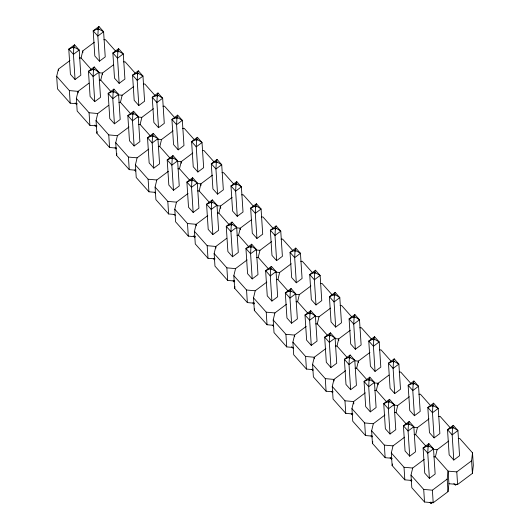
<?xml version="1.0" encoding="UTF-8"?>
<svg xmlns="http://www.w3.org/2000/svg" width="530" height="530" viewBox="0 0 530 530"><rect width="100%" height="100%" fill="white"/><g stroke="black" fill="none" stroke-linecap="round" stroke-linejoin="round"><path stroke-width="0.79" d="M74.544 44.792L73.928 46.607L74.644 47.408L79.195 50.025L73.431 54.345L68.781 49.111L73.047 47.269L73.756 48.071L73.431 54.345L75.055 79.507L80.825 75.187L79.195 50.025L74.544 44.792L68.781 49.111L70.41 74.273L75.055 79.507M94.227 66.946L93.611 68.761L98.878 72.179L93.114 76.505L88.464 71.272L92.73 69.423L93.446 70.232L93.114 76.505L94.744 101.667L100.508 97.341L98.878 72.179L94.227 66.946L88.464 71.272L90.093 96.433L94.744 101.667M98.951 26.5L98.335 28.315L99.05 29.117L103.602 31.734L97.838 36.053L93.187 30.82L97.454 28.978L98.163 29.779L97.838 36.053L99.461 61.215L105.225 56.895L103.602 31.734L98.951 26.5L93.187 30.82L94.81 55.981L99.461 61.215M113.917 89.106L113.301 90.922L114.01 91.723L118.568 94.34L112.797 98.659L108.153 93.426L112.413 91.584L113.128 92.386L112.797 98.659L114.427 123.821L120.191 119.502L118.568 94.34L113.917 89.106L108.153 93.426L109.776 118.587L114.427 123.821M118.634 48.654L118.018 50.476L118.733 51.278L123.285 53.894L117.521 58.214L112.87 52.98L117.137 51.138L117.845 51.94L117.521 58.214L119.151 83.376L124.914 79.056L123.285 53.894L118.634 48.654L112.87 52.98L114.5 78.142L119.151 83.376M133.6 111.26L132.984 113.076L138.25 116.494L132.487 120.82L127.836 115.586L132.102 113.738L132.811 114.546L132.487 120.82L134.11 145.982L139.874 141.656L138.25 116.494L133.6 111.26L127.836 115.586L129.459 140.748L134.11 145.982M138.323 70.815L137.707 72.63L138.416 73.431L142.968 76.048L137.204 80.368L132.553 75.134L136.82 73.292L137.535 74.094L137.204 80.368L138.833 105.53L144.597 101.21L142.968 76.048L138.323 70.815L132.553 75.134L134.183 100.296L138.833 105.53M153.283 133.421L152.666 135.236L153.382 136.038L157.933 138.655L152.17 142.974L147.519 137.74L151.785 135.899L152.494 136.7L152.17 142.974L153.799 168.136L159.563 163.816L157.933 138.655L153.283 133.421L147.519 137.74L149.149 162.902L153.799 168.136M158.006 92.969L157.39 94.791L162.657 98.209L156.893 102.528L152.243 97.295L156.502 95.453L157.218 96.255L156.893 102.528L158.516 127.69L164.28 123.371L162.657 98.209L158.006 92.969L152.243 97.295L153.866 122.456L158.516 127.69M172.972 155.575L172.356 157.39L177.616 160.809L171.852 165.135L167.202 159.901L171.468 158.053L172.184 158.861L171.852 165.135L173.482 190.297L179.246 185.97L177.616 160.809L172.972 155.575L167.202 159.901L168.832 185.063L173.482 190.297M177.689 115.129L177.073 116.945L177.788 117.746L182.34 120.363L176.576 124.682L171.925 119.449L176.192 117.607L176.901 118.409L176.576 124.682L178.199 149.844L183.97 145.525L182.34 120.363L177.689 115.129L171.925 119.449L173.555 144.611L178.199 149.844M192.655 177.735L192.039 179.551L197.306 182.969L191.542 187.289L186.891 182.055L191.151 180.213L191.867 181.015L191.542 187.289L193.165 212.451L198.929 208.131L197.306 182.969L192.655 177.735L186.891 182.055L188.514 207.217L193.165 212.451M197.372 137.283L196.756 139.105L202.023 142.524L196.259 146.843L191.608 141.609L195.875 139.768L196.59 140.569L196.259 146.843L197.889 172.005L203.652 167.685L202.023 142.524L197.372 137.283L191.608 141.609L193.238 166.771L197.889 172.005M212.338 199.889L211.722 201.705L216.989 205.123L211.225 209.449L206.574 204.216L210.841 202.367L211.549 203.175L211.225 209.449L212.848 234.611L218.618 230.285L216.989 205.123L212.338 199.889L206.574 204.216L208.204 229.377L212.848 234.611M217.061 159.444L216.445 161.259L217.154 162.061L221.712 164.678L215.942 168.997L211.291 163.763L215.558 161.922L216.273 162.723L215.942 168.997L217.572 194.159L223.335 189.839L221.712 164.678L217.061 159.444L211.291 163.763L212.921 188.925L217.572 194.159M232.021 222.05L231.405 223.865L236.672 227.284L230.908 231.603L226.257 226.37L230.523 224.528L231.239 225.329L230.908 231.603L232.537 256.765L238.301 252.446L236.672 227.284L232.021 222.05L226.257 226.37L227.887 251.531L232.537 256.765M236.744 181.598L236.128 183.42L241.395 186.832L235.631 191.158L230.981 185.924L235.247 184.082L235.956 184.884L235.631 191.158L237.255 216.319L243.018 212L241.395 186.832L236.744 181.598L230.981 185.924L232.604 211.086L237.255 216.319M251.71 244.204L251.094 246.019L256.361 249.438L250.591 253.764L245.946 248.524L250.206 246.682L250.922 247.49L250.591 253.764L252.22 278.926L257.984 274.6L256.361 249.438L251.71 244.204L245.946 248.524L247.57 273.692L252.22 278.926M256.427 203.758L255.811 205.574L261.078 208.992L255.314 213.312L250.663 208.078L254.93 206.236L255.639 207.038L255.314 213.312L256.944 238.473L262.708 234.154L261.078 208.992L256.427 203.758L250.663 208.078L252.293 233.24L256.944 238.473M271.393 266.365L270.777 268.18L271.493 268.982L276.044 271.599L270.28 275.918L265.629 270.684L269.896 268.842L270.605 269.644L270.28 275.918L271.903 301.08L277.667 296.76L276.044 271.599L271.393 266.365L265.629 270.684L267.252 295.846L271.903 301.08M276.117 225.912L275.501 227.734L280.761 231.146L274.997 235.472L270.346 230.239L274.613 228.397L275.328 229.198L274.997 235.472L276.627 260.634L282.391 256.308L280.761 231.146L276.117 225.912L270.346 230.239L271.976 255.4L276.627 260.634M291.076 288.519L290.46 290.334L291.175 291.142L295.727 293.752L289.963 298.079L285.312 292.838L289.579 290.996L290.288 291.805L289.963 298.079L291.593 323.24L297.356 318.914L295.727 293.752L291.076 288.519L285.312 292.838L286.942 318L291.593 323.24M295.8 248.073L295.183 249.888L295.892 250.69L300.45 253.307L294.687 257.626L290.036 252.393L294.296 250.551L295.011 251.352L294.687 257.626L296.31 282.788L302.073 278.469L300.45 253.307L295.8 248.073L290.036 252.393L291.659 277.554L296.31 282.788M310.765 310.679L310.149 312.495L315.41 315.913L309.646 320.233L304.995 314.999L309.262 313.157L309.977 313.959L309.646 320.233L311.276 345.394L317.039 341.075L315.41 315.913L310.765 310.679L304.995 314.999L306.625 340.161L311.276 345.394M315.482 270.227L314.866 272.049L315.582 272.851L320.133 275.461L314.369 279.787L309.719 274.553L313.985 272.712L314.694 273.513L314.369 279.787L315.993 304.949L321.763 300.623L320.133 275.461L315.482 270.227L309.719 274.553L311.349 299.715L315.993 304.949M330.448 332.833L329.832 334.649L335.099 338.067L329.335 342.393L324.685 337.153L328.945 335.311L329.66 336.119L329.335 342.393L330.959 367.555L336.722 363.229L335.099 338.067L330.448 332.833L324.685 337.153L326.308 362.315L330.959 367.555M335.165 292.388L334.549 294.203L339.816 297.621L334.052 301.941L329.402 296.707L333.668 294.865L334.384 295.667L334.052 301.941L335.682 327.103L341.446 322.783L339.816 297.621L335.165 292.388L329.402 296.707L331.031 321.869L335.682 327.103M350.131 354.994L349.515 356.809L350.231 357.611L354.782 360.228L349.018 364.547L344.367 359.313L348.634 357.472L349.343 358.273L349.018 364.547L350.641 389.709L356.412 385.389L354.782 360.228L350.131 354.994L344.367 359.313L345.997 384.475L350.641 389.709M354.855 314.542L354.239 316.364L359.506 319.775L353.735 324.102L349.091 318.868L353.351 317.026L354.067 317.828L353.735 324.102L355.365 349.263L361.129 344.937L359.506 319.775L354.855 314.542L349.091 318.868L350.714 344.03L355.365 349.263M369.814 377.148L369.198 378.963L369.913 379.772L374.465 382.382L368.701 386.701L364.05 381.467L368.317 379.626L369.032 380.434L368.701 386.701L370.331 411.87L376.095 407.543L374.465 382.382L369.814 377.148L364.05 381.467L365.68 406.629L370.331 411.87M374.538 336.702L373.922 338.518L374.637 339.319L379.188 341.936L373.425 346.256L368.774 341.022L373.041 339.18L373.749 339.982L373.425 346.256L375.048 371.417L380.812 367.098L379.188 341.936L374.538 336.702L368.774 341.022L370.397 366.184L375.048 371.417M389.504 399.309L388.887 401.124L394.154 404.542L388.384 408.862L383.74 403.628L388 401.786L388.715 402.588L388.384 408.862L390.014 434.024L395.777 429.704L394.154 404.542L389.504 399.309L383.74 403.628L385.363 428.79L390.014 434.024M394.221 358.856L393.604 360.672L394.32 361.48L398.871 364.09L393.108 368.416L388.457 363.183L392.723 361.334L393.432 362.142L393.108 368.416L394.737 393.578L400.501 389.252L398.871 364.09L394.221 358.856L388.457 363.183L390.087 388.344L394.737 393.578M409.186 421.463L408.57 423.278L409.286 424.086L413.837 426.696L408.074 431.016L403.423 425.782L407.689 423.94L408.398 424.749L408.074 431.016L409.697 456.178L415.467 451.858L413.837 426.696L409.186 421.463L403.423 425.782L405.046 450.944L409.697 456.178M413.91 381.017L413.294 382.832L418.554 386.251L412.791 390.57L408.14 385.337L412.406 383.495L413.122 384.296L412.791 390.57L414.42 415.732L420.184 411.412L418.554 386.251L413.91 381.017L408.14 385.337L409.769 410.498L414.42 415.732M428.869 443.623L428.253 445.438L433.52 448.857L427.756 453.176L423.106 447.943L427.372 446.101L428.081 446.903L427.756 453.176L429.386 478.338L435.15 474.019L433.52 448.857L428.869 443.623L423.106 447.943L424.735 473.104L429.386 478.338M433.593 403.171L432.977 404.986L433.686 405.794L438.244 408.405L432.48 412.731L427.829 407.497L432.089 405.649L432.805 406.457L432.48 412.731L434.103 437.893L439.867 433.567L438.244 408.405L433.593 403.171L427.829 407.497L429.452 432.659L434.103 437.893M453.276 425.332L452.66 427.147L457.927 430.565L452.163 434.885L447.512 429.651L451.779 427.809L452.488 428.611L452.163 434.885L453.786 460.047L459.556 455.727L457.927 430.565L453.276 425.332L447.512 429.651L449.142 454.813L453.786 460.047M424.278 459.351L412.698 468.03L410.995 475.118L411.81 487.699L424.517 502.003L433.195 502.765L447.996 491.674L447.181 479.093L448.108 471.13L435.402 456.827L433.818 456.847M447.996 491.674L448.923 483.711L448.108 471.13L456.787 471.892L471.587 460.802L472.515 452.839L459.808 438.535L458.225 438.555M448.923 483.711L457.602 484.473L472.402 473.383L473.33 465.419L472.515 452.839M77.294 103.794L70.192 103.171L57.485 88.868L56.67 76.287L58.373 69.198L69.953 60.519M91.663 69.92L81.077 57.995L82.779 50.907L94.36 42.228M96.977 125.954L89.875 125.332L77.168 111.022L76.353 98.441L78.056 91.352L88.994 83.157M110.823 91.478L100.76 80.149L102.462 73.061L113.4 64.865M116.666 148.108L109.564 147.486L96.851 133.182L96.043 120.601L97.745 113.513L108.683 105.311M96.851 133.182L97.228 131.606M130.506 113.639L120.443 102.31L122.152 95.221L133.732 86.542M135.561 170.196L129.247 169.646L116.54 155.336L115.725 142.755L117.428 135.667L129.009 126.988M116.54 155.336L116.918 153.766M150.189 135.793L140.132 124.464L141.835 117.375L153.415 108.696M155.244 192.357L148.93 191.8L136.223 177.497L135.408 164.916L137.111 157.827L148.691 149.149M169.878 157.953L159.815 146.624L161.518 139.536L173.098 130.857M174.927 214.511L168.619 213.961L155.906 199.651L155.091 187.07L156.8 179.981L168.381 171.303M190.091 180.703L179.498 168.778L181.2 161.69L192.781 153.011M195.404 236.738L188.302 236.115L175.589 221.812L174.781 209.231L176.483 202.142L188.064 193.463M209.774 202.857L199.181 190.939L200.89 183.85L212.47 175.172M215.087 258.898L207.985 258.276L195.278 243.966L194.464 231.385L196.166 224.296L207.747 215.617M229.464 225.018L218.87 213.093L220.573 206.004L232.153 197.326M234.77 281.052L227.675 280.43L214.961 266.126L214.147 253.545L215.849 246.457L226.787 238.255M248.616 246.582L238.553 235.254L240.256 228.165L251.194 219.97M254.46 303.213L247.358 302.59L234.644 288.28L233.836 275.699L235.539 268.611L247.119 259.932M234.644 288.28L235.022 286.71M268.299 268.736L258.236 257.408L259.945 250.319L271.526 241.64M273.354 325.301L267.041 324.744L254.334 310.441L253.519 297.86L255.221 290.771L266.802 282.092M254.334 310.441L254.711 308.864M288.512 291.487L277.925 279.568L279.628 272.48L291.209 263.801M293.037 347.455L286.723 346.905L274.017 332.595L273.202 320.014L274.904 312.925L286.485 304.246M308.202 313.647L297.608 301.722L299.311 294.634L310.891 285.955M312.72 369.615L306.413 369.059L293.7 354.755L292.885 342.175L294.594 335.086L306.174 326.407M327.354 335.205L317.291 323.883L318.994 316.794L330.574 308.115M333.198 391.842L326.096 391.219L313.382 376.909L312.574 364.329L314.277 357.24L325.857 348.561M347.037 357.366L336.981 346.037L338.683 338.948L350.264 330.269M352.881 413.996L345.779 413.374L333.072 399.07L332.257 386.489L333.96 379.4L345.54 370.722M366.727 379.52L356.663 368.198L358.366 361.109L369.947 352.43M372.563 436.157L365.468 435.534L352.755 421.224L351.94 408.643L353.642 401.554L365.223 392.876M386.41 401.68L376.346 390.352L378.049 383.263L388.987 375.068M392.253 458.311L385.151 457.688L372.438 443.385L371.629 430.804L373.332 423.715L384.912 415.036M372.438 443.385L372.822 441.808M406.093 423.834L396.029 412.512L397.738 405.423L409.319 396.745M411.936 480.471L404.834 479.849L392.127 465.539L391.312 452.958L393.015 445.869L404.595 437.19M392.127 465.539L392.505 463.962M425.775 445.995L415.719 434.666L417.421 427.577L429.002 418.899M435.402 456.827L437.104 449.738L448.685 441.059M73.047 47.269L73.928 46.607M97.454 28.978L98.335 28.315M73.756 48.071L74.644 47.408M98.163 29.779L99.05 29.117M92.73 69.423L93.611 68.761M117.137 51.138L118.018 50.476M93.446 70.232L94.327 69.569M117.845 51.94L118.733 51.278M112.413 91.584L113.301 90.922M136.82 73.292L137.707 72.63M113.128 92.386L114.01 91.723M137.535 74.094L138.416 73.431M132.102 113.738L132.984 113.076M156.502 95.453L157.39 94.791M132.811 114.546L133.699 113.884M157.218 96.255L158.099 95.592M151.785 135.899L152.666 135.236M176.192 117.607L177.073 116.945M152.494 136.7L153.382 136.038M176.901 118.409L177.788 117.746M171.468 158.053L172.356 157.39M195.875 139.768L196.756 139.105M172.184 158.861L173.065 158.198M196.59 140.569L197.471 139.907M191.151 180.213L192.039 179.551M215.558 161.922L216.445 161.259M191.867 181.015L192.748 180.352M216.273 162.723L217.154 162.061M210.841 202.367L211.722 201.705M235.247 184.082L236.128 183.42M211.549 203.175L212.437 202.513M235.956 184.884L236.844 184.221M230.523 224.528L231.405 223.865M254.93 206.236L255.811 205.574M231.239 225.329L232.12 224.667M255.639 207.038L256.527 206.375M250.206 246.682L251.094 246.019M274.613 228.397L275.501 227.734M250.922 247.49L251.803 246.828M275.328 229.198L276.209 228.536M269.896 268.842L270.777 268.18M294.296 250.551L295.183 249.888M270.605 269.644L271.493 268.982M295.011 251.352L295.892 250.69M289.579 290.996L290.46 290.334M313.985 272.712L314.866 272.049M290.288 291.805L291.175 291.142M314.694 273.513L315.582 272.851M309.262 313.157L310.149 312.495M333.668 294.865L334.549 294.203M309.977 313.959L310.858 313.296M334.384 295.667L335.265 295.005M328.945 335.311L329.832 334.649M353.351 317.026L354.239 316.364M329.66 336.119L330.541 335.457M354.067 317.828L354.948 317.165M348.634 357.472L349.515 356.809M373.041 339.18L373.922 338.518M349.343 358.273L350.231 357.611M373.749 339.982L374.637 339.319M368.317 379.626L369.198 378.963M392.723 361.334L393.604 360.672M369.032 380.434L369.913 379.772M393.432 362.142L394.32 361.48M388 401.786L388.887 401.124M412.406 383.495L413.294 382.832M388.715 402.588L389.596 401.925M413.122 384.296L414.003 383.634M407.689 423.94L408.57 423.278M432.089 405.649L432.977 404.986M408.398 424.749L409.286 424.086M432.805 406.457L433.686 405.794M427.372 446.101L428.253 445.438M451.779 427.809L452.66 427.147M428.081 446.903L428.969 446.24M452.488 428.611L453.375 427.949M410.995 475.118L423.708 489.422L432.387 490.184L447.181 479.093M429.976 502.334L431.009 503.5L432.93 502.062M456.694 484.248L455.416 485.208L453.865 483.466M103.9 39.724L105.483 39.704L115.54 51.032M79.493 58.015L81.077 57.995M123.583 61.884L125.166 61.864L135.23 73.186M99.176 80.176L100.76 80.149M143.272 84.038L144.849 84.018L155.442 95.943M118.866 102.33L120.443 102.31M162.955 106.199L164.532 106.179L175.125 118.097M138.549 124.49L140.132 124.464M182.638 128.353L184.221 128.333L194.285 139.662M158.232 146.644L159.815 146.624M202.321 150.513L203.904 150.493L213.968 161.816M177.921 168.805L179.498 168.778M222.01 172.667L223.587 172.648L233.65 183.976M197.604 190.959L199.181 190.939M241.693 194.828L243.277 194.808L253.863 206.727M217.287 213.12L218.87 213.093M261.376 216.982L262.959 216.962L273.023 228.291M236.97 235.274L238.553 235.254M281.066 239.143L282.642 239.123L292.706 250.445M256.659 257.434L258.236 257.408M300.748 261.297L302.325 261.277L312.389 272.606M276.342 279.588L277.925 279.568M320.431 283.457L322.015 283.437L332.078 294.76M296.025 301.749L297.608 301.722M340.114 305.611L341.698 305.591L351.761 316.92M315.714 323.903L317.291 323.883M359.804 327.772L361.38 327.752L371.974 339.67M335.397 346.063L336.981 346.037M379.487 349.926L381.07 349.906L391.657 361.831M355.08 368.217L356.663 368.198M399.169 372.087L400.753 372.067L410.816 383.389M374.763 390.378L376.346 390.352M418.859 394.24L420.436 394.221L430.499 405.549M394.452 412.532L396.029 412.512M438.542 416.401L440.125 416.381L450.182 427.703M414.135 434.693L415.719 434.666M98.52 72.716L102.462 73.061L102.568 74.637M56.67 76.287L69.377 90.59L78.056 91.352L78.162 92.929M118.203 94.877L122.152 95.221M76.353 98.441L89.066 112.751L97.745 113.513M137.886 117.031L141.835 117.375M96.043 120.601L108.749 134.905L117.428 135.667M157.576 139.191L161.518 139.536M115.725 142.755L128.432 157.066L137.111 157.827M177.258 161.345L181.2 161.69L181.306 163.266M135.408 164.916L148.122 179.219L156.8 179.981M196.941 183.506L200.89 183.85L200.989 185.421M155.091 187.07L167.805 201.38L176.483 202.142M216.631 205.66L220.573 206.004L220.725 208.363M174.781 209.231L187.487 223.534L196.166 224.296L196.272 225.873M236.314 227.82L240.256 228.165L240.362 229.735M194.464 231.385L207.17 245.695L215.849 246.457L215.955 248.027M255.997 249.974L259.945 250.319M214.147 253.545L226.86 267.849L235.539 268.611M275.68 272.135L279.628 272.48M233.836 275.699L246.543 290.009L255.221 290.771M295.369 294.289L299.311 294.634M253.519 297.86L266.226 312.163L274.904 312.925M315.052 316.45L318.994 316.794M273.202 320.014L285.915 334.324L294.594 335.086L294.693 336.656M334.735 338.604L338.683 338.948L338.783 340.525M292.885 342.175L305.598 356.478L314.277 357.24L314.376 358.817M354.424 360.764L358.366 361.109L358.466 362.679M312.574 364.329L325.281 378.639L333.96 379.4L334.066 380.971M374.107 382.918L378.049 383.263L378.155 384.84M332.257 386.489L344.964 400.793L353.642 401.554L353.801 403.913M393.79 405.079L397.738 405.423M351.94 408.643L364.653 422.953L373.332 423.715M413.473 427.233L417.421 427.577M371.629 430.804L384.336 445.107L393.015 445.869M433.162 449.387L437.104 449.738M391.312 452.958L404.019 467.268L412.698 468.03M75.134 102.926L76.684 104.668M94.817 125.08L96.367 126.829M115.023 147.824L116.057 148.983M134.706 169.978L135.74 171.144L135.64 169.567M154.389 192.138L155.422 193.298M174.072 214.292L175.105 215.458M193.245 235.87L194.795 237.612L194.689 236.042M213.444 258.607L214.478 259.773L214.378 258.196M233.127 280.767L234.161 281.927L234.061 280.357M252.817 302.921L253.85 304.087L253.744 302.511M272.5 325.075L273.533 326.241M291.666 346.653L293.216 348.402M311.872 369.39L312.899 370.556L312.799 368.986M331.555 391.551L332.588 392.717L332.482 391.14M351.238 413.705L352.271 414.871L352.172 413.301M370.921 435.865L371.954 437.031M390.093 457.443L391.643 459.185M410.293 480.18L411.326 481.346L411.227 479.769M471.587 460.802L472.402 473.383M456.787 471.892L457.602 484.473M432.387 490.184L433.195 502.765M430.91 501.93L431.009 503.5M423.708 489.422L424.517 502.003M404.019 467.268L404.834 479.849M384.336 445.107L385.151 457.688M364.653 422.953L365.468 435.534M344.964 400.793L345.779 413.374M325.281 378.639L326.096 391.219M305.598 356.478L306.413 369.059M285.915 334.324L286.723 346.905M266.226 312.163L267.041 324.744M246.543 290.009L247.358 302.59M226.86 267.849L227.675 280.43M207.17 245.695L207.985 258.276M187.487 223.534L188.302 236.115M167.805 201.38L168.619 213.961M148.122 179.219L148.93 191.8M128.432 157.066L129.247 169.646M108.749 134.905L109.564 147.486M89.066 112.751L89.875 125.332M82.779 50.907L82.879 52.477M69.377 90.59L70.192 103.171M58.373 69.198L58.479 70.768"/></g></svg>
